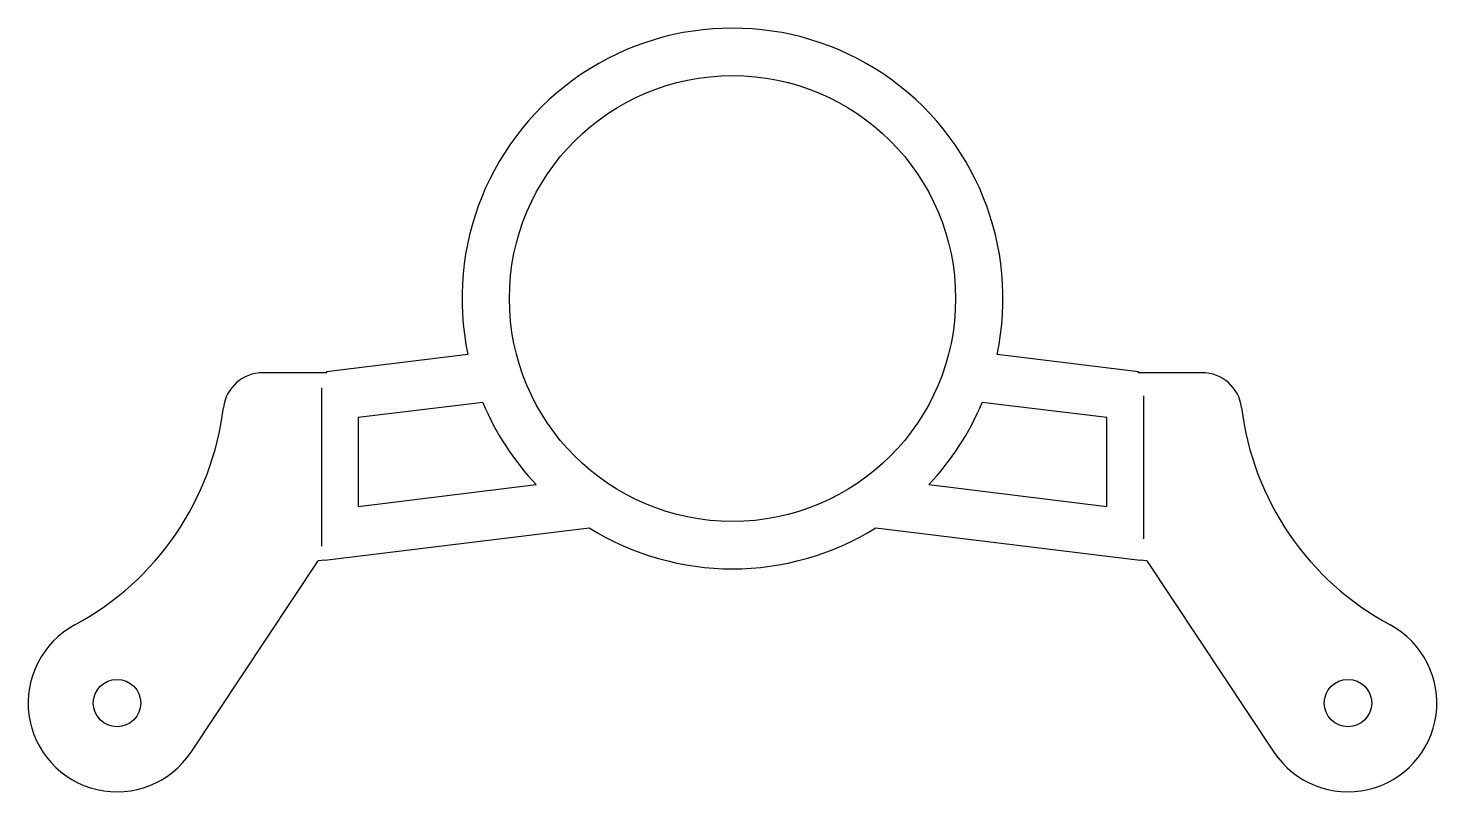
# Model space of a CAD drawing. Header units: millimetres. Extents: x -357 to 357, y -250 to 137.
import ezdxf

# ---------------------------------------------------------------- set-up
doc = ezdxf.new("R2010")
doc.units = ezdxf.units.MM

msp = doc.modelspace()

# ---------------------------------------------------------------- linework, layer by layer
at = {"color": 7, "linetype": 'Continuous', "lineweight": 25}
for p, q in [((-134.03, -28.36), (-205.65, -37.15)), ((205.65, -37.15), (134.03, -28.36)), ((-205.65, -37.62), (-237.92, -37.62)), ((-205.65, -37.15), (-205.65, -37.62)), ((205.65, -37.62), (205.65, -37.15)), ((237.92, -37.62), (205.65, -37.62)), ((-126.49, -52.62), (-189.5, -60.36)), ((189.5, -60.36), (126.49, -52.62)), ((-189.5, -60.36), (-189.5, -105.36)), ((189.5, -105.36), (189.5, -60.36)), ((-189.5, -105.36), (-99.39, -94.29)), ((99.39, -94.29), (189.5, -105.36)), ((-206.4, -132.62), (-72.59, -116.19)), ((72.59, -116.19), (206.4, -132.62)), ((-274.23, -229.91), (-209.81, -133)), ((-206.4, -132.62), (-209.81, -133)), ((209.81, -133), (206.4, -132.62)), ((209.81, -133), (274.23, -229.91))]:
    msp.add_line(p, q, dxfattribs=at)
at = {"color": 7, "linetype": 'Continuous'}
for p, q in [((-208.1, -45.27), (-208.1, -125.42)), ((208.1, -49.24), (208.1, -121.81))]:
    msp.add_line(p, q, dxfattribs=at)
at = {"color": 7, "linetype": 'Continuous', "lineweight": 25}
for centre, radius in [((0, 0), 113), ((-311.71, -205), 12), ((311.71, -205), 12)]:
    msp.add_circle(centre, radius, dxfattribs=at)
for centre, radius, start, end in [((0, 0), 137, 348.05369, 191.94631), ((-237.92, -57.62), 20, 90, 173.04102), ((237.92, -57.62), 20, 6.95898, 90), ((-401.78, -37.62), 145.07, 298.28682, 353.04102), ((0, 0), 137, 202.58716, 223.49287), ((0, 0), 137, 316.50713, 337.41284), ((401.78, -37.62), 145.07, 186.95898, 241.71318), ((0, 0), 137, 238.00533, 301.99467), ((-311.71, -205), 45, 118.28682, 326.38499), ((311.71, -205), 45, 213.61501, 61.71318)]:
    msp.add_arc(centre, radius, start, end, dxfattribs=at)

doc.saveas('drawing.dxf')
